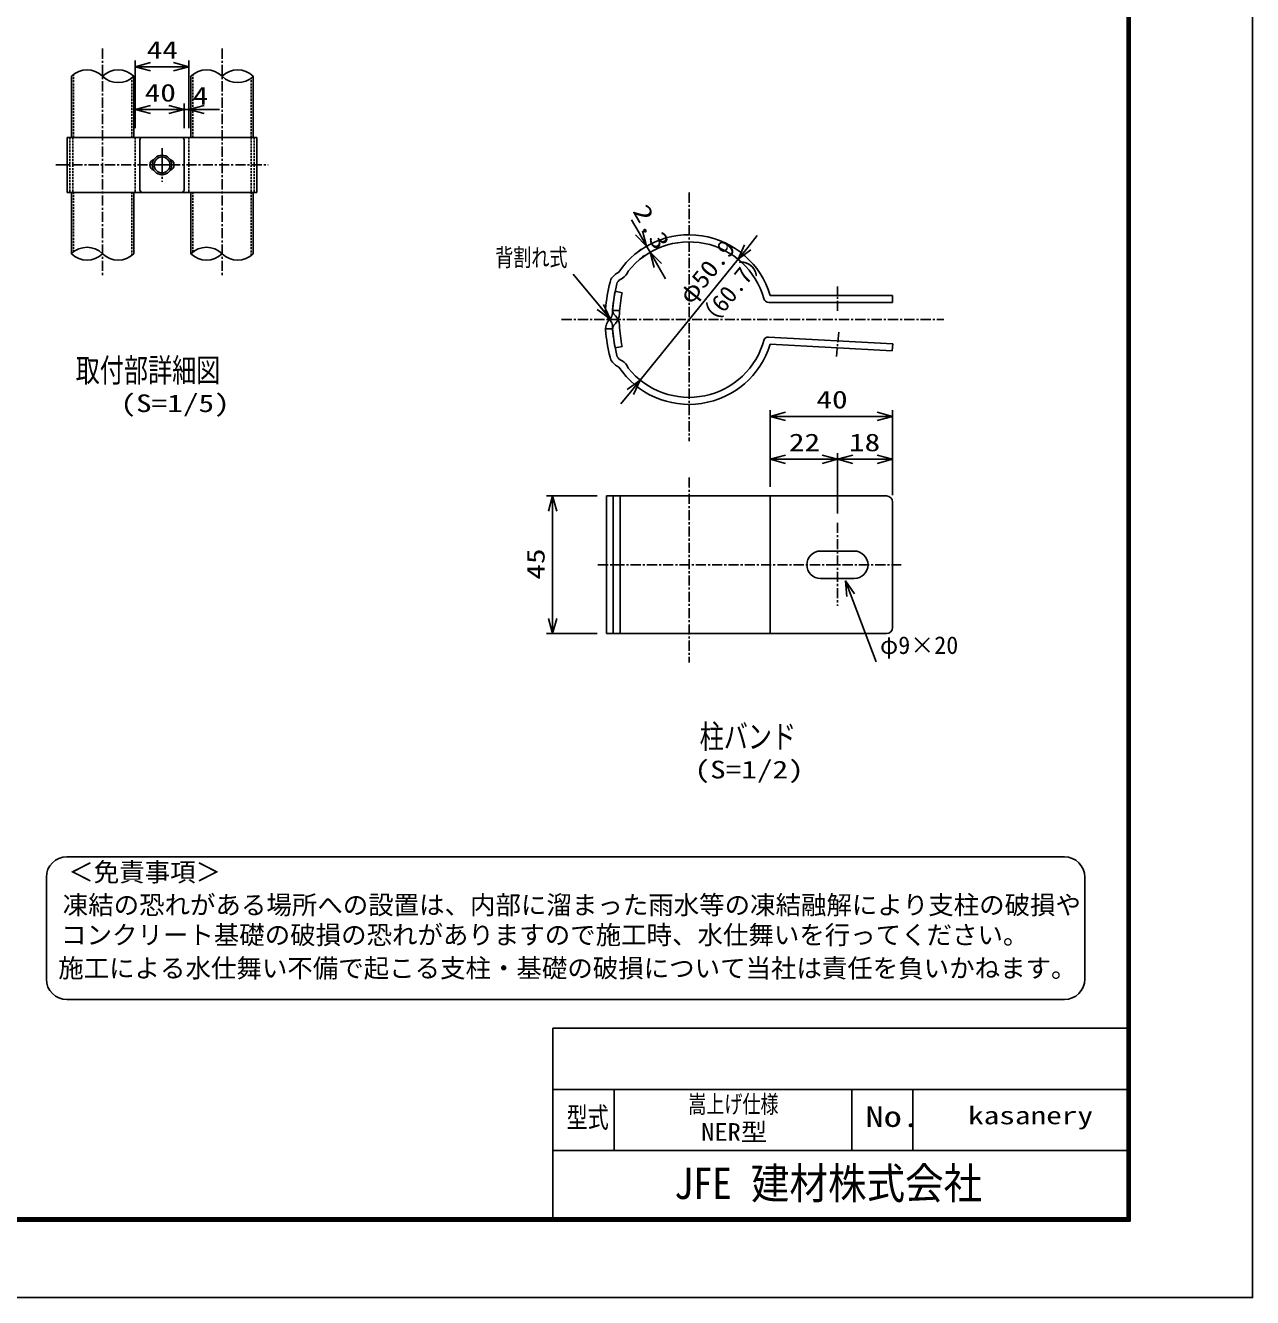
# Model space of a CAD drawing. Units: millimetres, scale not verified, with parts at other scales. Extents: x -5021 to 5021, y -4266 to 4266.
# Drawn here: x 2013 to 5021, y -4266 to -1148 of the extents above; entities that cross this region are included whole.
import ezdxf
from ezdxf.enums import TextEntityAlignment as Align

# ---------------------------------------------------------------- set-up
doc = ezdxf.new("R2010")
doc.units = ezdxf.units.MM
doc.header["$LTSCALE"] = 20
doc.linetypes.add('USER1', pattern=[2, 1.25, -0.25, 0.25, -0.25])
doc.linetypes.add('USER2', pattern=[0.375, 0.25, -0.125])
for name, color, linetype, lineweight in [('0-0_net', 2, 'Continuous', 25), ('0-1_0', 7, 'Continuous', 25), ('0-5_center', 2, 'USER1', 25), ('0-B_10', 4, 'Continuous', 25), ('0-C_CENTLN-L', 2, 'USER1', 25), ('0-F_D-TTL-TXT', 2, 'Continuous', 25)]:
    doc.layers.add(name, color=color, linetype=linetype, lineweight=lineweight)
doc.layers.add('0-D_WAKU', color=7, linetype='Continuous')
doc.styles.add('ＭＳ ゴシック', font='')
doc.styles.get('ＭＳ ゴシック').set_extended_font_data('MS Gothic')

# ---------------------------------------------------------------- blocks, each defined once
blk = doc.blocks.new('_Open30')
at = {"layer": '0-1_0', "color": 2}
blk.add_line((0, 0), (-20, 0), dxfattribs=at)
blk.add_lwpolyline([(-20, 5.36), (0, 0), (-20, -5.36)], dxfattribs=at)

msp = doc.modelspace()

# ---------------------------------------------------------------- linework, layer by layer
at = {"layer": '0-0_net', "color": 1}
for p, q in [((2281.48, -1400.36), (2281.48, -1234.63)), ((2413.48, -1400.36), (2413.48, -1234.63)), ((2281.48, -1400.36), (2281.48, -1339.63)), ((2401.48, -1400.36), (2401.48, -1339.63)), ((2401.48, -1400.36), (2401.48, -1339.63)), ((2413.48, -1400.36), (2413.48, -1339.63))]:
    msp.add_line(p, q, dxfattribs=at)
at = {"layer": '0-0_net'}
for p, q in [((2318.98, -1249.63), (2375.98, -1249.63)), ((2318.98, -1354.63), (2363.98, -1354.63)), ((2363.98, -1354.63), (2326.48, -1354.63)), ((2401.48, -1354.63), (2413.48, -1354.63)), ((2450.98, -1354.63), (2488.48, -1354.63))]:
    msp.add_line(p, q, dxfattribs=at)
at = {"layer": '0-0_net', "color": 3}
for p, q in [((4044.49, -2436.43), (3961.99, -2436.43)), ((3928.24, -2470.18), (3928.44, -2470.18)), ((3928.24, -2470.18), (3928.44, -2470.18)), ((4078.24, -2470.18), (4078.44, -2470.18)), ((4078.24, -2470.18), (4078.44, -2470.18)), ((3961.99, -2503.93), (4044.49, -2503.93))]:
    msp.add_line(p, q, dxfattribs=at)
for centre, radius, start, end in [((2330.98, -1490.36), 13.5, 105.82662, 180), ((2330.98, -1490.36), 13.5, 180, 254.17338), ((2363.98, -1490.36), 13.5, 0, 74.17338), ((2363.98, -1490.36), 13.5, 285.82662, 0), ((3961.99, -2470.18), 33.75, 90, 180), ((4044.49, -2470.18), 33.75, 0, 90), ((3961.99, -2470.18), 33.75, 180, 270), ((4044.49, -2470.18), 33.75, 270, 0)]:
    msp.add_arc(centre, radius, start, end, dxfattribs=at)
at = {"layer": '0-1_0', "color": 3}
for p, q in [((2125.65, -1422.86), (2125.65, -1272.86)), ((2278.05, -1422.86), (2278.05, -1272.86)), ((2418.53, -1422.86), (2418.53, -1272.86)), ((2570.93, -1422.86), (2570.93, -1272.86)), ((2125.65, -1707.86), (2125.65, -1557.86)), ((2278.05, -1707.86), (2278.05, -1557.86)), ((2418.53, -1707.86), (2418.53, -1557.86)), ((2570.93, -1707.86), (2570.93, -1557.86)), ((4097.99, -2708.35), (4023.63, -2511.93))]:
    msp.add_line(p, q, dxfattribs=at)
at = {"layer": '0-1_0', "color": 3, "linetype": 'USER2'}
for p, q in [((2130.45, -1422.86), (2130.45, -1268.6)), ((2273.25, -1422.86), (2273.25, -1277.12)), ((2423.33, -1422.86), (2423.33, -1268.6)), ((2566.13, -1422.86), (2566.13, -1277.12)), ((2130.45, -1703.6), (2130.45, -1557.86)), ((2273.25, -1712.12), (2273.25, -1557.86)), ((2423.33, -1703.6), (2423.33, -1557.86)), ((2566.13, -1712.12), (2566.13, -1557.86))]:
    msp.add_line(p, q, dxfattribs=at)
at = {"layer": '0-1_0'}
for p, q in [((2114.98, -1422.86), (2579.98, -1422.86)), ((2114.98, -1422.86), (2114.98, -1557.86)), ((2293.48, -1428.86), (2293.48, -1551.86)), ((2401.48, -1428.86), (2401.48, -1551.86)), ((2579.98, -1422.86), (2579.98, -1557.86)), ((2114.98, -1557.86), (2579.98, -1557.86)), ((3355.39, -1758.35), (3444.23, -1865.35)), ((3467.29, -1753.09), (3461.96, -1756.17)), ((3475.45, -1768.3), (3470.59, -1771.11)), ((3458.34, -1799.91), (3475.22, -1803.48)), ((3834.74, -1827.19), (4138.54, -1827.19)), ((3838.54, -1809.94), (4138.54, -1809.94)), ((4138.54, -1827.19), (4138.54, -1809.94)), ((3445.06, -1867.94), (3446.67, -1866.32)), ((3457.25, -1858.58), (3458.87, -1860.19)), ((3445.06, -1870.77), (3446.67, -1872.39)), ((3457.25, -1880.13), (3458.87, -1878.52)), ((3834.64, -1912.12), (4139.37, -1928.65)), ((3838.24, -1929.77), (4137.81, -1945.83)), ((4139.37, -1928.65), (4137.81, -1945.83)), ((3458.34, -1938.8), (3475.22, -1935.23)), ((3467.09, -1985.5), (3461.96, -1982.54)), ((3475.45, -1970.41), (3470.59, -1967.6)), ((3437.14, -2301.43), (4123.24, -2301.43)), ((3437.14, -2301.43), (3437.14, -2638.93)), ((3838.24, -2301.43), (3838.24, -2638.93)), ((4138.24, -2316.43), (4138.24, -2623.93)), ((3437.14, -2638.93), (4123.24, -2638.93)), ((3305.88, -3605.88), (3305.88, -4070.88)), ((3305.88, -3605.88), (4713.49, -3605.88)), ((3305.88, -3755.88), (4713.49, -3755.88)), ((3455.88, -3755.88), (3455.88, -3905.88)), ((4038.49, -3755.88), (4038.49, -3905.88)), ((4188.49, -3755.88), (4188.49, -3905.88)), ((3305.88, -3905.88), (4713.49, -3905.88))]:
    msp.add_line(p, q, dxfattribs=at)
at = {"layer": '0-1_0', "color": 4, "linetype": 'USER2'}
for p, q in [((2121.88, -1422.86), (2121.88, -1557.86)), ((2128.78, -1422.86), (2128.78, -1557.86)), ((2281.48, -1422.86), (2281.48, -1557.86)), ((2413.48, -1422.86), (2413.48, -1557.86)), ((2566.18, -1422.86), (2566.18, -1557.86)), ((2573.08, -1422.86), (2573.08, -1557.86))]:
    msp.add_line(p, q, dxfattribs=at)
at = {"layer": '0-1_0', "color": 2}
for p, q in [((3516.84, -1656.96), (3498.09, -1624.49)), ((3783.29, -1692.35), (3806.92, -1663.22)), ((3544.21, -1704.38), (3535.59, -1689.44)), ((3519.41, -2017.65), (3759.67, -1721.47)), ((3562.96, -1736.85), (3581.71, -1769.33)), ((3495.79, -2046.78), (3472.16, -2075.9)), ((3875.74, -2106.59), (4100.74, -2106.59)), ((3875.74, -2211.59), (3965.74, -2211.59)), ((4040.74, -2211.59), (4100.74, -2211.59)), ((3305.11, -2338.93), (3305.11, -2601.43))]:
    msp.add_line(p, q, dxfattribs=at)
at = {"layer": '0-1_0', "color": 1}
for p, q in [((3516.1, -1700.69), (3522.6, -1696.94)), ((3524.73, -1715.63), (3531.22, -1711.88)), ((3838.24, -2278.93), (3838.24, -2091.59)), ((4138.24, -2296), (4138.24, -2091.59)), ((3838.24, -2278.93), (3838.24, -2196.59)), ((4003.24, -2344.75), (4003.24, -2196.59)), ((4003.24, -2344.75), (4003.24, -2196.59)), ((4138.24, -2299.75), (4138.24, -2196.59)), ((3414.64, -2301.43), (3290.11, -2301.43)), ((3414.64, -2638.93), (3290.11, -2638.93))]:
    msp.add_line(p, q, dxfattribs=at)
at = {"layer": '0-1_0', "color": 4}
for p, q in [((3453.67, -2301.43), (3453.67, -2638.93)), ((3470.92, -2301.43), (3470.92, -2638.93))]:
    msp.add_line(p, q, dxfattribs=at)
at = {"layer": '0-1_0', "color": 3}
msp.add_lwpolyline([(-3889.01, 2034.12), (5020.99, 2034.12), (5020.99, -4265.88), (-3889.01, -4265.88)], close=True, dxfattribs=at)
at = {"layer": '0-1_0'}
for points in [[(-3589.01, 1846.62), (4720.99, 1846.62), (4720.99, -4078.38), (-3589.01, -4078.38)], [(-3587.14, 1844.75), (4719.11, 1844.75), (4719.11, -4076.5), (-3587.14, -4076.5)], [(-3585.26, 1842.87), (4717.24, 1842.87), (4717.24, -4074.63), (-3585.26, -4074.63)], [(-3583.39, 1841), (4715.36, 1841), (4715.36, -4072.75), (-3583.39, -4072.75)], [(-3581.51, 1839.12), (4713.49, 1839.12), (4713.49, -4070.88), (-3581.51, -4070.88)]]:
    msp.add_lwpolyline(points, close=True, dxfattribs=at)
for radius in [24, 19.5]:
    msp.add_circle((2347.48, -1490.36), radius, dxfattribs=at)
at = {"layer": '0-1_0', "color": 3}
for centre, start, end in [((2163.75, -1310.96), 45, 135), ((2239.95, -1310.96), 45, 135), ((2239.95, -1234.76), 225, 315), ((2456.63, -1310.96), 45, 135), ((2532.83, -1310.96), 45, 135), ((2532.83, -1234.76), 225, 315), ((2163.75, -1745.96), 45, 135), ((2163.75, -1669.76), 225, 315), ((2239.95, -1669.76), 225, 315), ((2456.63, -1745.96), 45, 135), ((2456.63, -1669.76), 225, 315), ((2532.83, -1669.76), 225, 315)]:
    msp.add_arc(centre, 53.88, start, end, dxfattribs=at)
at = {"layer": '0-1_0'}
for centre, radius, start, end in [((2299.48, -1428.86), 6, 90, 180), ((2395.48, -1428.86), 6, 0, 90), ((2299.48, -1551.86), 6, 180, 270), ((2395.48, -1551.86), 6, 270, 0), ((3639.46, -1869.36), 207.75, 16.61866, 145.96895), ((3639.54, -1869.56), 190.69, 15.83904, 141.43179), ((3479.21, -1786.05), 34.5, 120, 165.56163), ((3479.21, -1786.05), 17.25, 120, 165.56163), ((3458.2, -1738.42), 34.5, 300, 339.19486), ((3802.79, -1869.36), 368.62, 165.56163, 176.05686), ((3802.79, -1869.36), 351.38, 168.60068, 177.63166), ((3802.79, -1869.36), 351.38, 165.56163, 176.05686), ((3802.79, -1869.36), 334.12, 168.62961, 177.63166), ((3835.26, -1814.59), 12.61, 193.4251, 267.66961), ((3469.45, -1846.38), 34.5, 176.05686, 225), ((3469.45, -1892.33), 34.5, 135, 183.94314), ((3434.48, -1854.12), 17.25, 315, 357.63166), ((3469.45, -1846.38), 17.25, 176.05686, 225), ((3434.48, -1854.12), 34.5, 315, 357.63166), ((3434.48, -1884.59), 34.5, 2.36834, 45), ((3802.79, -1869.36), 368.62, 183.94314, 194.43837), ((3434.48, -1884.59), 17.25, 2.36834, 45), ((3802.79, -1869.36), 351.38, 182.36834, 191.39932), ((3469.45, -1892.33), 17.25, 135, 183.94314), ((3802.79, -1869.36), 351.38, 183.94314, 194.43837), ((3802.79, -1869.36), 334.12, 182.36834, 191.37039), ((3639.46, -1869.36), 207.75, 214.03105, 343.09511), ((3639.46, -1869.36), 190.5, 218.53425, 345.13338), ((3833.62, -1923.32), 11.25, 84.80719, 153.10221), ((3479.21, -1952.67), 34.5, 194.43837, 240), ((3479.21, -1952.67), 17.25, 194.43837, 240), ((3458.2, -2000.29), 34.5, 20.80514, 60), ((4123.24, -2316.43), 15, 0, 90), ((4123.24, -2623.93), 15, 270, 0)]:
    msp.add_arc(centre, radius, start, end, dxfattribs=at)
at = {"layer": '0-5_center'}
for p, q in [((2347.48, -1464.37), (2347.48, -1516.36)), ((2321.48, -1490.36), (2373.48, -1490.36)), ((4003.54, -1848.22), (4003.54, -1788.56)), ((4006.51, -1899.93), (4001.06, -1959.89))]:
    msp.add_line(p, q, dxfattribs=at)
at = {"layer": '0-B_10'}
for p, q in [((3452.36, -1846.91), (3469.66, -1846.91)), ((3434.63, -1891.91), (3451.9, -1891.91))]:
    msp.add_line(p, q, dxfattribs=at)
at = {"layer": '0-C_CENTLN-L'}
for p, q in [((2201.85, -1205.13), (2201.85, -1760.92)), ((2494.73, -1205.13), (2494.73, -1760.92)), ((2347.48, -1449.19), (2347.48, -1531.54)), ((2087.25, -1490.36), (2607.71, -1490.36)), ((3639.46, -1558.18), (3639.46, -2167.16)), ((3326.91, -1869.36), (4264.44, -1869.36)), ((3639.46, -2256.13), (3639.46, -2709.29)), ((4003.24, -2367.25), (4003.24, -2570.83)), ((3415.99, -2470.18), (4159.69, -2470.18))]:
    msp.add_line(p, q, dxfattribs=at)
at = {"layer": '0-F_D-TTL-TXT'}
for p, q in [((4559.58, -3185.65), (2114.03, -3185.65)), ((2064.03, -3235.65), (2064.03, -3485.65)), ((4609.58, -3485.65), (4609.58, -3235.65)), ((2114.03, -3535.65), (4559.58, -3535.65))]:
    msp.add_line(p, q, dxfattribs=at)
for centre, start, end in [((2114.03, -3235.65), 90, 180), ((4559.58, -3235.65), 0, 90), ((2114.03, -3485.65), 180, 270), ((4559.58, -3485.65), 270, 0)]:
    msp.add_arc(centre, 50, start, end, dxfattribs=at)

# ---------------------------------------------------------------- block references
at = {"layer": '0-0_net', "xscale": 1.875, "yscale": 1.875, "rotation": 180}
for p in [(2281.48, -1249.63), (2281.48, -1354.63), (2413.48, -1354.63)]:
    msp.add_blockref('_Open30', p, dxfattribs=at)
at = {"layer": '0-0_net', "xscale": 1.875, "yscale": 1.875}
for p in [(2413.48, -1249.63), (2401.48, -1354.63), (2401.48, -1354.63)]:
    msp.add_blockref('_Open30', p, dxfattribs=at)
at = {"layer": '0-1_0', "xscale": 1.875, "yscale": 1.875}
for p, rotation in [((3535.59, -1689.44), 300), ((3544.21, -1704.38), 120), ((3759.67, -1721.47), 230.95203), ((3445.83, -1867.28), 309.70085), ((3519.41, -2017.65), 50.95203), ((3838.24, -2106.59), 180), ((3838.24, -2211.59), 180), ((4003.24, -2211.59), 180), ((3305.11, -2301.43), 90), ((4022.74, -2509.59), 110.73649), ((3305.11, -2638.93), 270)]:
    msp.add_blockref('_Open30', p, dxfattribs=dict(at, rotation=rotation))
for p in [(4138.24, -2106.59), (4003.24, -2211.59), (4138.24, -2211.59)]:
    msp.add_blockref('_Open30', p, dxfattribs=at)

# ---------------------------------------------------------------- texts
at = {"layer": '0-0_net', "color": 3, "style": 'ＭＳ ゴシック', "width": 1.3}
for s, p in [('44', (2310.14, -1242.96)), ('40', (2305.05, -1347.96)), ('4', (2422.66, -1355.46))]:
    msp.add_text(s, height=43.26, dxfattribs=at).set_placement(p, align=Align.BOTTOM_LEFT)
at = {"layer": '0-1_0', "color": 3, "style": 'ＭＳ ゴシック'}
for s, height, rotation, width, p in [('2.3', 43.26, 300, 1.3, (3488.71, -1609.89)), ('φ50.9', 43.3, 50.952, 1.1, (3654, -1842.71)), ('45', 43.26, 90, 1.3, (3298.44, -2506.61))]:
    msp.add_text(s, height=height, rotation=rotation, dxfattribs=dict(at, width=width)).set_placement(p, align=Align.BOTTOM_LEFT)
for s, height, width, p in [('背割れ式', 43.26, 0.75, (3164.44, -1751.68)), ('取付部詳細図', 57.77, 0.75, (2135.85, -2039.61)), ('(S=1/5)', 43.26, 1.3, (2245.62, -2108.97)), ('40', 43.26, 1.3, (3951.81, -2099.92)), ('22', 43.26, 1.3, (3884.31, -2204.92)), ('18', 43.26, 1.3, (4031.58, -2204.92)), ('柱バンド', 57.77, 0.75, (3665.5, -2937.25)), ('(S=1/2)', 43.26, 1.3, (3652.87, -3006.61))]:
    msp.add_text(s, height=height, dxfattribs=dict(at, width=width)).set_placement(p, align=Align.BOTTOM_LEFT)
msp.add_text('（60.7）', height=43.3, rotation=50.96, dxfattribs=at).set_placement((3696.89, -1908.91), align=Align.BOTTOM_LEFT)
msp.add_text('φ9×20', height=43.3, dxfattribs=at).set_placement((4107.53, -2701.68), align=Align.BOTTOM_LEFT)
at = {"layer": '0-1_0', "style": 'ＭＳ ゴシック'}
for s, width, p in [('型式', 0.75, (3339.3, -3864.77)), ('No.', 1.3, (4071.91, -3862.83))]:
    msp.add_text(s, height=50.51, dxfattribs=dict(at, width=width)).set_placement(p, align=Align.BOTTOM_LEFT)
at = {"layer": '0-D_WAKU', "style": 'ＭＳ ゴシック'}
for s, height, width, p in [('嵩上げ仕様', 43.3, 0.75, (3637.53, -3826.43)), ('kasanery', 43.3, 1.3, (4323.49, -3854.2)), ('NER型', 43.3, 1.1, (3669.22, -3894.77)), ('JFE 建材株式会社', 76.97, 0.9, (3602.7, -4047.52))]:
    msp.add_text(s, height=height, dxfattribs=dict(at, width=width)).set_placement(p, align=Align.BOTTOM_LEFT)
at = {"layer": '0-F_D-TTL-TXT', "color": 7, "style": 'ＭＳ ゴシック'}
for s, p in [('＜免責事項＞ \u3000\u3000', (2117.73, -3259.83)), ('凍結の恐れがある場所への設置は、内部に溜まった雨水等の凍結融解により支柱の破損や', (2104.21, -3340.32)), ('コンクリート基礎の破損の恐れがありますので施工時、水仕舞いを行ってください。', (2100.1, -3413.75)), ('施工による水仕舞い不備で起こる支柱・基礎の破損について当社は責任を負いかねます。 ', (2093.11, -3495.24))]:
    msp.add_text(s, height=45.75, dxfattribs=at).set_placement(p, align=Align.BOTTOM_LEFT)

doc.saveas('drawing.dxf')
